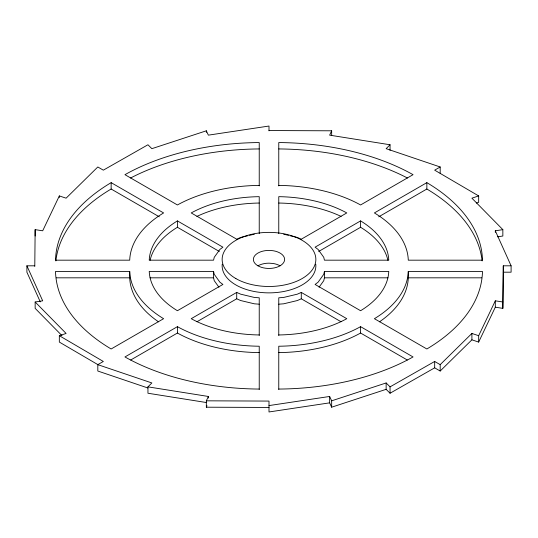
<?xml version="1.0" encoding="UTF-8"?>
<svg xmlns="http://www.w3.org/2000/svg" width="538" height="538" viewBox="0 0 538 538"><rect width="100%" height="100%" fill="white"/><g stroke="black" fill="none" stroke-linecap="round" stroke-linejoin="round"><path stroke-width="0.81" d="M34.782 266.431L35.152 229.639L42.69 230.802L59.335 195.926L66.1 198.179L97.808 166.975L103.33 170.163L147.95 144.762L151.857 148.67L206.343 130.801L208.361 135.152L269 126.033L269 130.821M502.848 308.361L503.292 265.812L511.1 265.812L511.1 272.188L503.292 272.188L502.848 308.361L495.31 307.198L478.665 342.074L471.9 339.821L440.192 371.025L434.67 367.837L390.05 393.238L386.143 389.33L386.143 382.955L331.657 400.823L331.657 407.199L386.143 389.33M324.421 271.448L323.775 274.286L318.106 282.181L315.093 284.454L360.588 310.722A102.22 59.019 0 0 0 388.766 271.448L324.421 271.448L324.421 277.823L323.775 280.661L319.054 287.238M269 407.454L206.343 407.199L206.343 400.823L208.361 396.466L147.95 386.862L147.95 393.238L206.706 402.585M269 130.546L331.657 130.801L329.639 135.152L390.05 144.762L390.05 150.344M206.343 407.199L207.016 405.746M478.665 342.074L478.665 335.699L495.31 300.823L502.848 301.986M147.95 386.862L151.857 382.955L97.808 364.65L97.808 371.025L147.883 387.985M390.05 144.762L386.143 148.67L440.192 166.975L440.192 173.35M440.192 371.025L440.192 364.65L471.9 333.446L478.665 335.699M97.808 364.65L103.33 361.462L59.335 335.699L59.335 342.074L98.286 364.878M440.192 166.975L434.67 170.163L478.665 195.926L478.665 202.301L476.412 203.055M259.235 389.559L259.235 346.23A121.743 70.283 0 0 1 177.412 326.66L124.951 356.95A195.926 113.114 0 0 0 259.235 389.061M259.235 335.557L259.235 297.81L254.326 297.433L240.647 294.165L236.713 292.423L191.219 318.691A102.22 59.019 0 0 0 259.235 334.959M360.588 220.903L315.093 247.171L318.106 249.444L323.775 257.339L324.421 260.177L388.766 260.177A102.22 59.019 0 0 0 360.588 220.903L360.588 227.278A102.22 59.019 0 0 1 387.918 260.284M426.856 182.644L374.394 212.934A121.743 70.283 0 0 1 408.288 260.177L482.478 260.177A195.926 113.114 0 0 0 426.856 182.644L426.856 189.02A195.926 113.114 0 0 1 482.115 260.91M130.7 360.009L177.412 333.035A121.743 70.283 0 0 0 259.235 352.605M196.995 321.731L236.713 298.798L240.647 300.54L254.326 303.809L259.235 304.185M318.704 251.461L360.588 227.278M378.705 216.821L426.856 189.02M390.05 393.238L390.05 386.862L434.67 361.462L440.192 364.65M278.765 334.959A102.22 59.019 0 0 0 346.781 318.691L301.287 292.423L297.353 294.165L283.674 297.433L278.765 297.81L278.765 335.557M341.005 321.731L301.287 298.798L297.353 300.54L283.674 303.809L278.765 304.185M59.335 335.699L66.1 333.446L35.152 301.986L42.69 300.823L26.9 265.812L34.708 265.812M478.665 195.926L471.9 198.179L502.848 229.639L502.848 236.014L497.569 236.828M247.89 235.731L240.647 237.46L236.713 239.202L191.219 212.934A102.22 59.019 0 0 1 259.235 196.666L259.235 233.586M249.498 235.341L254.326 234.191M495.31 232.396L495.31 230.802L502.848 229.639M269 405.585L329.639 396.466L331.657 400.823M331.657 407.199L329.639 402.848L269 411.967L269 401.079L206.343 400.823M129.712 271.448L55.522 271.448A195.926 113.114 0 0 0 111.144 348.98L163.606 318.691A121.743 70.283 0 0 1 129.712 271.448L129.712 277.823A121.743 70.283 0 0 0 158.569 321.845M213.579 271.448L149.234 271.448A102.22 59.019 0 0 0 177.412 310.722L222.907 284.454L219.894 282.181L214.225 274.286L213.579 271.448L213.579 277.823L214.225 280.661L218.946 287.238M408.288 271.448L482.478 271.448A195.926 113.114 0 0 1 426.856 348.98L374.394 318.691A121.743 70.283 0 0 0 408.288 271.448L408.288 277.823A121.743 70.283 0 0 1 379.431 321.845M56.355 277.823L129.712 277.823M150.068 277.823L213.579 277.823M324.421 277.823L387.932 277.823M408.288 277.823L481.644 277.823M283.674 234.191L288.502 235.341M290.11 235.731L297.353 237.46L301.287 239.202L346.781 212.934A102.22 59.019 0 0 0 278.765 196.666L278.765 233.586M111.144 182.644L163.606 212.934A121.743 70.283 0 0 0 129.712 260.177L55.522 260.177A195.926 113.114 0 0 1 111.144 182.644L111.144 189.02A195.926 113.114 0 0 0 55.885 260.91M177.412 220.903L222.907 247.171L219.894 249.444L214.225 257.339L213.579 260.177L149.234 260.177A102.22 59.019 0 0 1 177.412 220.903L177.412 227.278A102.22 59.019 0 0 0 150.082 260.284M278.765 389.559L278.765 346.23A121.743 70.283 0 0 0 360.588 326.66L413.05 356.95A195.926 113.114 0 0 1 278.765 389.061M111.144 189.02L159.295 216.821M177.412 227.278L219.296 251.461M278.765 352.605A121.743 70.283 0 0 0 360.588 333.035L407.3 360.009M386.143 382.955L390.05 386.862M62.011 335.665L35.152 308.361L35.152 301.986M495.31 230.802L511.1 265.812M40.289 301.872L26.9 272.188L26.9 265.812M503.292 265.812L503.292 272.188M495.31 300.823L495.31 307.198M471.9 333.446L471.9 339.821M434.67 361.462L434.67 367.837M360.588 326.66L360.588 333.035M331.657 130.801L331.657 135.583M329.639 396.466L329.639 402.848M301.287 292.423L301.287 298.798M278.765 185.892L278.765 142.557A195.926 113.114 0 0 1 413.05 174.675L360.588 204.965A121.743 70.283 0 0 0 278.765 185.395M259.235 185.892L259.235 142.557A195.926 113.114 0 0 0 124.951 174.675L177.412 204.965A121.743 70.283 0 0 1 259.235 185.395M236.713 292.423L236.713 298.798M208.361 396.466L208.361 398.066M206.343 130.801L206.343 132.395M177.412 326.66L177.412 333.035M59.335 195.926L59.335 197.52M35.152 229.639L35.152 236.014M196.888 216.417A102.22 59.019 0 0 1 259.235 203.041M278.765 203.041A102.22 59.019 0 0 1 341.112 216.417M278.765 148.939A195.926 113.114 0 0 1 407.448 178.017M130.552 178.017A195.926 113.114 0 0 1 259.235 148.939M257.958 265.812A15.622 9.018 0 0 0 284.084 261.771A15.622 9.018 0 0 0 264.958 250.721A15.622 9.018 0 0 0 257.958 265.812A15.622 9.018 0 0 1 269 263.169L273.042 263.479A15.622 9.018 0 0 1 280.042 265.812M315.779 264.245A46.86 27.055 0 0 1 269 292.867A46.86 27.055 0 0 1 222.221 264.245M235.866 278.563A46.86 27.055 0 0 0 314.259 266.438A46.86 27.055 0 0 0 256.875 233.304A46.86 27.055 0 0 0 235.866 278.563"/></g></svg>
